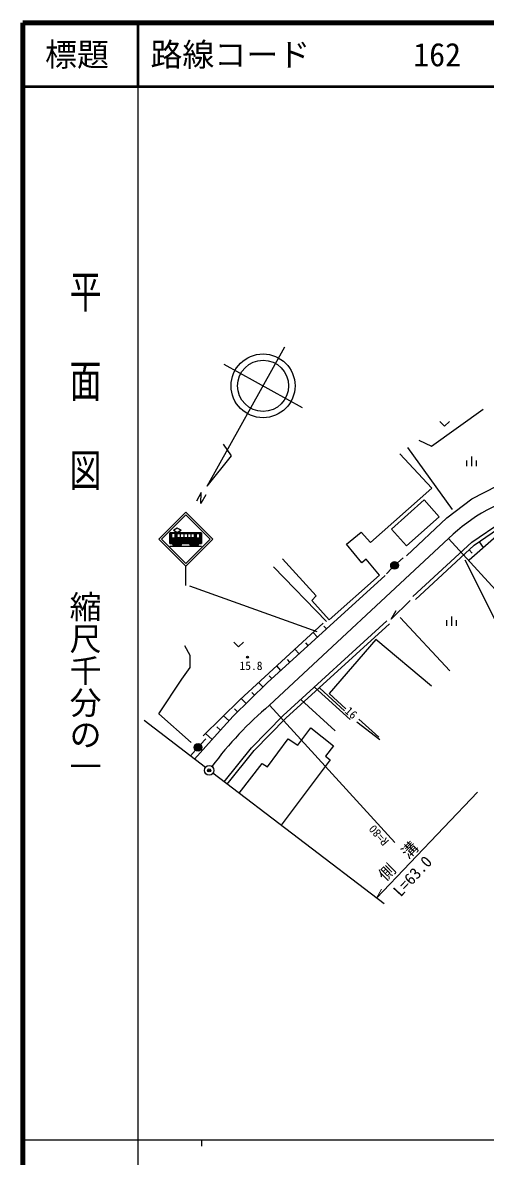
# Model space of a CAD drawing. Units: millimetres, scale not verified. Extents: x 40000 to 680000, y 20000 to 380000.
# Drawn here: x 40000 to 112422, y 202409 to 380000 of the extents above; entities that cross this region are included whole.
import ezdxf
from ezdxf.enums import TextEntityAlignment as Align

# ---------------------------------------------------------------- set-up
doc = ezdxf.new("R2010")
doc.units = ezdxf.units.MM
doc.header["$LTSCALE"] = 1000
doc.header["$PDMODE"] = 32
doc.header["$PDSIZE"] = 500
for name, color, linetype, lineweight in [('M-BGD', 7, 'Continuous', 25), ('M-BMK-OTRS', 5, 'Continuous', 25), ('M-BMK-SRVR', 3, 'Continuous', 25), ('M-STR-HTXT', 7, 'Continuous', 13), ('M-STR-STRC', 7, 'Continuous', 25), ('M-TTL', 2, 'Continuous', 140), ('M-TTL-BAND', 7, 'Continuous', 25), ('M-TTL-LINE', 7, 'Continuous', 50)]:
    doc.layers.add(name, color=color, linetype=linetype, lineweight=lineweight)
doc.layers.add('M-OTRS', color=6, linetype='Continuous')
doc.layers.add('M-TTL-TXT', color=7, linetype='Continuous')
doc.styles.add('@ＭＳ ゴシック', font='')
doc.styles.add('ＭＳ ゴシック', font='')
doc.styles.get('@ＭＳ ゴシック').set_extended_font_data('@MS Gothic')
doc.styles.get('ＭＳ ゴシック').set_extended_font_data('MS Gothic')

msp = doc.modelspace()

# ---------------------------------------------------------------- linework, layer by layer
at = {"layer": 'M-BGD'}
for p, q in [((104019, 313682), (112066, 319464)), ((105297, 317535), (106047, 316815)), ((106047, 316815), (106797, 317535)), ((101992, 314576), (104019, 313682)), ((107278, 303749), (100304, 313465)), ((104057, 307076), (99065, 312464)), ((109497, 311425), (109497, 310525)), ((110247, 312025), (110247, 310525)), ((110997, 311425), (110997, 310525)), ((110291, 305425), (114285, 307452)), ((94444, 298561), (104057, 307076)), ((102832, 305233), (97723, 300654)), ((105181, 302612), (102832, 305233)), ((106417, 302445), (110291, 305425)), ((100071, 298033), (105181, 302612)), ((100098, 296484), (106417, 302445)), ((90672, 298282), (92992, 300174)), ((92992, 300174), (94444, 298561)), ((97723, 300654), (100071, 298033)), ((110327, 298627), (115045, 301843)), ((110701, 298156), (115332, 301312)), ((78643, 273071), (106679, 299217)), ((101061, 290087), (110327, 298627)), ((109889, 295874), (114131, 299536)), ((111473, 298682), (112091, 297775)), ((93114, 295383), (90672, 298282)), ((101468, 289646), (110701, 298156)), ((109908, 297425), (110381, 296912)), ((80662, 296024), (85942, 290225)), ((93785, 295932), (93114, 295383)), ((95860, 293460), (93785, 295932)), ((98652, 295385), (99543, 296189)), ((114133, 286165), (109245, 295822)), ((78274, 276591), (96760, 293385)), ((79263, 294769), (87549, 286186)), ((87956, 286441), (95860, 293460)), ((97793, 294548), (96966, 293679)), ((85942, 290225), (85240, 289493)), ((85240, 289493), (87956, 286441)), ((100644, 289486), (97688, 286577)), ((97688, 286577), (98462, 287929)), ((80803, 271469), (97000, 286284)), ((99112, 286821), (106861, 278476)), ((106354, 286395), (106354, 285495)), ((107104, 286995), (107104, 285495)), ((107854, 286395), (107854, 285495)), ((73998, 273930), (87034, 285920)), ((81220, 271037), (97405, 285841)), ((86132, 283729), (85458, 284470)), ((87560, 285027), (87151, 285477)), ((66195, 280851), (65384, 282377)), ((73049, 282958), (73799, 282238)), ((73799, 282238), (74549, 282958)), ((84703, 282431), (84304, 282871)), ((95276, 283359), (87989, 274928)), ((103972, 276047), (95276, 283359)), ((66195, 278991), (66195, 280851)), ((83274, 281133), (82617, 281857)), ((64908, 277132), (66195, 278991)), ((80417, 278537), (79775, 279244)), ((81846, 279835), (81456, 280264)), ((61331, 271743), (64908, 277132)), ((78988, 277240), (78608, 277658)), ((72970, 271385), (78274, 276591)), ((77611, 275940), (76934, 276630)), ((91257, 270842), (85667, 275919)), ((86507, 275724), (90360, 272176)), ((68231, 268271), (73998, 273930)), ((74959, 273337), (74197, 274113)), ((76285, 274639), (75853, 275078)), ((83526, 273960), (88913, 269060)), ((87989, 274928), (90583, 272524)), ((66386, 267213), (61331, 271743)), ((73633, 272036), (73172, 272505)), ((70426, 268576), (72970, 271385)), ((72308, 270651), (71447, 271426)), ((75810, 266387), (80803, 271469)), ((76259, 265988), (81220, 271037)), ((92306, 270497), (95892, 267713)), ((92646, 270876), (95746, 268062)), ((66905, 264634), (70426, 268576)), ((69659, 267711), (68617, 268650)), ((70983, 269181), (70412, 269695)), ((83089, 266822), (85116, 269508)), ((85116, 269508), (88670, 266695)), ((67857, 266935), (68677, 267811)), ((71539, 261083), (75810, 266387)), ((78304, 263404), (81575, 267799)), ((81575, 267799), (83089, 266822)), ((88670, 266695), (87418, 265077)), ((67056, 266042), (66275, 265131)), ((72017, 260719), (76259, 265988)), ((87418, 265077), (88151, 264497)), ((73885, 259295), (77474, 263941)), ((77474, 263941), (78304, 263404)), ((88151, 264497), (80438, 254296))]:
    msp.add_line(p, q, dxfattribs=at)
for centre, radius in [((98207, 294983), 600), ((98207, 294983), 528), ((98207, 294983), 456), ((98207, 294983), 384), ((98207, 294983), 312), ((98207, 294983), 240), ((98207, 294983), 168), ((98207, 294983), 96), ((98207, 294983), 24), ((75196, 280606), 150), ((75196, 280606), 90), ((75196, 280606), 30), ((67446, 266498), 600), ((67446, 266498), 528), ((67446, 266498), 456), ((67446, 266498), 384), ((67446, 266498), 312), ((67446, 266498), 240), ((67446, 266498), 168), ((67446, 266498), 96), ((67446, 266498), 24), ((69189, 262876), 30)]:
    msp.add_circle(centre, radius, dxfattribs=at)
for centre, radius, start, end in [((126985, 277965), 29393, 104.67181, 133.69534), ((115091, 229792), 56583, 130.10315, 143.45853)]:
    msp.add_arc(centre, radius, start, end, dxfattribs=at)
at = {"layer": 'M-BMK-OTRS'}
for p, q in [((68594, 263333), (59034, 270693)), ((96613, 241961), (69785, 262421))]:
    msp.add_line(p, q, dxfattribs=at)
at = {"layer": 'M-BMK-SRVR'}
for p, q in [((68905, 307367), (81026, 329232)), ((71510, 326504), (83754, 319716)), ((72689, 312130), (71425, 313974)), ((68905, 307367), (72689, 312130)), ((67958, 306409), (67214, 305050)), ((67908, 304668), (67958, 306409)), ((68656, 306017), (67908, 304668))]:
    msp.add_line(p, q, dxfattribs=at)
for centre, radius in [((77632, 323110), 5000), ((77632, 323110), 4000), ((69189, 262876), 750)]:
    msp.add_circle(centre, radius, dxfattribs=at)
at = {"layer": 'M-OTRS'}
msp.add_point((69189, 262876), dxfattribs=at)
at = {"layer": 'M-STR-HTXT'}
for p, q in [((106679, 299217), (126707, 277203)), ((98258, 251553), (78643, 273071)), ((95413, 242876), (111211, 259432)), ((95413, 242876), (96152, 244248))]:
    msp.add_line(p, q, dxfattribs=at)
at = {"layer": 'M-STR-STRC'}
for p, q in [((61293, 299085), (65536, 303328)), ((65536, 302903), (61718, 299085)), ((65536, 303328), (69779, 299085)), ((69354, 299085), (65536, 302903)), ((64207, 300824), (63607, 300474)), ((63607, 300474), (64207, 300124)), ((64207, 300794), (63637, 300474)), ((63637, 300474), (64207, 300154)), ((63736, 300399), (63753, 300409)), ((63865, 300324), (63885, 300335)), ((63994, 300248), (64016, 300261)), ((64123, 300173), (64148, 300187)), ((64807, 300474), (64207, 300824)), ((64777, 300474), (64207, 300794)), ((64207, 300124), (64807, 300474)), ((64207, 300154), (64777, 300474)), ((64312, 300735), (64336, 300749)), ((64444, 300661), (64465, 300674)), ((64575, 300587), (64594, 300598)), ((64707, 300514), (64723, 300523)), ((65536, 294842), (61293, 299085)), ((61718, 299085), (65536, 295267)), ((63016, 298424), (63016, 300024)), ((63016, 298424), (67983, 298424)), ((67983, 298353), (63016, 298353)), ((63116, 300124), (67883, 300124)), ((63146, 298424), (63146, 300124)), ((63242, 299974), (63242, 298524)), ((63276, 300021), (63276, 300124)), ((63276, 298424), (63276, 298477)), ((63844, 300024), (63292, 300024)), ((63292, 299974), (63292, 299274)), ((63844, 299974), (63292, 299974)), ((63292, 299974), (63292, 299274)), ((63292, 299274), (63844, 299274)), ((63292, 299274), (63292, 298524)), ((63292, 298524), (63844, 298524)), ((63292, 298474), (63844, 298474)), ((63324, 299274), (63324, 298524)), ((63406, 300024), (63406, 300124)), ((63406, 298424), (63406, 298474)), ((63454, 299274), (63454, 298524)), ((63536, 300024), (63536, 300124)), ((63536, 298424), (63536, 298474)), ((63584, 299274), (63584, 298524)), ((63666, 300024), (63666, 300124)), ((63666, 298424), (63666, 298474)), ((63714, 299274), (63714, 298524)), ((63796, 300024), (63796, 300124)), ((63796, 298424), (63796, 298474)), ((63844, 299274), (63844, 299974)), ((63844, 299274), (63844, 299974)), ((63844, 298524), (63844, 299274)), ((63894, 298524), (63894, 299974)), ((63926, 298424), (63926, 300009)), ((64009, 299994), (67110, 299994)), ((64056, 298424), (64056, 299986)), ((66879, 299974), (64120, 299974)), ((64120, 299974), (64120, 299274)), ((66879, 299274), (64120, 299274)), ((67105, 299204), (64121, 299204)), ((67105, 299074), (64124, 299074)), ((67105, 298944), (64127, 298944)), ((67105, 298814), (64130, 298814)), ((67105, 298684), (64132, 298684)), ((67105, 298554), (64135, 298554)), ((64672, 299974), (64672, 299274)), ((65224, 299974), (65224, 299274)), ((65536, 295267), (69354, 299085)), ((69779, 299085), (65536, 294842)), ((65775, 299974), (65775, 299274)), ((66327, 299974), (66327, 299274)), ((66879, 299274), (66879, 299974)), ((67105, 299854), (66879, 299854)), ((67105, 299724), (66879, 299724)), ((67105, 299594), (66879, 299594)), ((67105, 299464), (66879, 299464)), ((67105, 299334), (66879, 299334)), ((67105, 299974), (67105, 298524)), ((67155, 300024), (67707, 300024)), ((67155, 299974), (67155, 299274)), ((67155, 299974), (67707, 299974)), ((67155, 299274), (67707, 299274)), ((67155, 299274), (67155, 298524)), ((67155, 298524), (67707, 298524)), ((67155, 298474), (67707, 298474)), ((67187, 299274), (67187, 298524)), ((67317, 299274), (67317, 298524)), ((67447, 299274), (67447, 298524)), ((67577, 299274), (67577, 298524)), ((67707, 299274), (67707, 299974)), ((67707, 298524), (67707, 299274)), ((67983, 299984), (67755, 299984)), ((67757, 299974), (67757, 298524)), ((67983, 299854), (67757, 299854)), ((67983, 299724), (67757, 299724)), ((67983, 299594), (67757, 299594)), ((67983, 299464), (67757, 299464)), ((67983, 299334), (67757, 299334)), ((67983, 299204), (67757, 299204)), ((67983, 299074), (67757, 299074)), ((67983, 298944), (67757, 298944)), ((67983, 298814), (67757, 298814)), ((67983, 298684), (67757, 298684)), ((67983, 298554), (67757, 298554)), ((67983, 300024), (67983, 298424)), ((63016, 298003), (67983, 298003)), ((63491, 298223), (64141, 298223)), ((63582, 298093), (64050, 298093)), ((64191, 298223), (64841, 298223)), ((64282, 298093), (64750, 298093)), ((66158, 298223), (66808, 298223)), ((66249, 298093), (66717, 298093)), ((66858, 298223), (67508, 298223)), ((66949, 298093), (67417, 298093)), ((65536, 291842), (65536, 294842)), ((66136, 291762), (86050, 284628))]:
    msp.add_line(p, q, dxfattribs=at)
for centre, radius, start, end in [((63116, 300024), 100, 90, 180), ((63292, 299974), 50, 90, 180), ((63292, 298524), 50, 180, 270), ((63816, 298353), 350, 180, 360), ((63844, 299974), 50, 360, 90), ((63844, 298524), 50, 270, 360), ((64516, 298353), 350, 180, 360), ((66483, 298353), 350, 180, 360), ((67183, 298353), 350, 180, 360), ((67155, 299974), 50, 90, 180), ((67155, 298524), 50, 180, 270), ((67707, 299974), 50, 360, 90), ((67707, 298524), 50, 270, 360), ((67883, 300024), 100, 360, 90)]:
    msp.add_arc(centre, radius, start, end, dxfattribs=at)
at = {"layer": 'M-TTL'}
for p, q in [((40000, 380000), (40000, 20000)), ((680000, 380000), (40000, 380000))]:
    msp.add_line(p, q, dxfattribs=at)
at = {"layer": 'M-TTL-BAND'}
for p, q in [((58000, 370000), (58000, 20000)), ((40000, 205000), (579000, 205000)), ((68000, 205000), (68000, 204000))]:
    msp.add_line(p, q, dxfattribs=at)
at = {"layer": 'M-TTL-LINE'}
for p, q in [((58000, 380000), (58000, 370000)), ((40000, 370000), (680000, 370000))]:
    msp.add_line(p, q, dxfattribs=at)

# ---------------------------------------------------------------- texts
at = {"layer": 'M-BGD', "style": 'ＭＳ ゴシック'}
msp.add_text('15.8', height=1320, dxfattribs=at).set_placement((73950, 278200), align=Align.BOTTOM_LEFT)
msp.add_text('16', height=1320, rotation=318.5, dxfattribs=at).set_placement((90058, 271694), align=Align.BOTTOM_LEFT)
at = {"layer": 'M-STR-HTXT', "style": 'ＭＳ ゴシック'}
for s, height, rotation, p in [('R=80', 1320, 131.9, (97723, 252064)), ('側\u3000溝', 1833, 44.5, (97166, 244991)), ('L=63.0', 1833, 47.2, (99564, 242561))]:
    msp.add_text(s, height=height, rotation=rotation, dxfattribs=at).set_placement(p, align=Align.BOTTOM_LEFT)
at = {"layer": 'M-TTL-BAND', "style": '@ＭＳ ゴシック', "width": 1.4}
msp.add_text('平  面  図', height=3666, rotation=270, dxfattribs=at).set_placement((49777, 306475), align=Align.MIDDLE_RIGHT)
at = {"layer": 'M-TTL-BAND', "style": '@ＭＳ ゴシック'}
msp.add_text('縮尺千分の一', height=3666, rotation=270, dxfattribs=at).set_placement((49777, 261030), align=Align.MIDDLE_RIGHT)
at = {"layer": 'M-TTL-TXT', "style": 'ＭＳ ゴシック'}
msp.add_text('標題', height=3666, dxfattribs=at).set_placement((48500, 375000), align=Align.MIDDLE_CENTER)
for s, p in [('路線コード', (60000, 375000)), ('162', (101142, 375000))]:
    msp.add_text(s, height=3666, dxfattribs=at).set_placement(p, align=Align.MIDDLE_LEFT)

doc.saveas('drawing.dxf')
